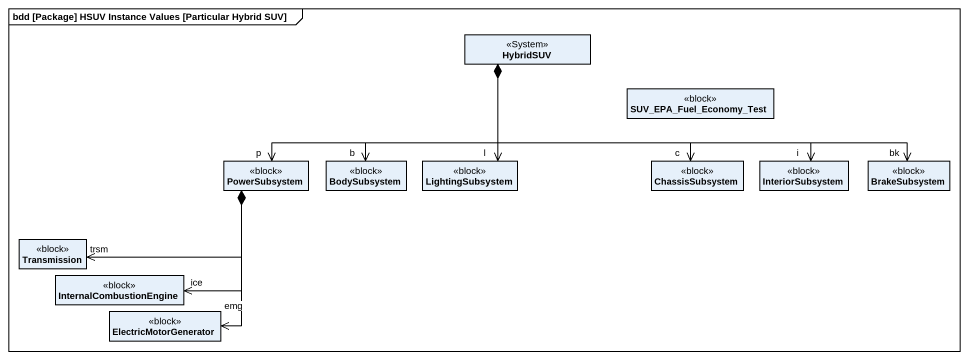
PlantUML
@startuml
mainframe bdd [Package] HSUV Instance Values [Particular Hybrid SUV]
hide circle
hide empty members
class HybridSUV <<System>>
class SUV_EPA_Fuel_Economy_Test <<block>>
class PowerSubsystem <<block>>
class BodySubsystem <<block>>
class LightingSubsystem <<block>>
class ChassisSubsystem <<block>>
class InteriorSubsystem <<block>>
class BrakeSubsystem <<block>>
class Transmission <<block>>
class InternalCombustionEngine <<block>>
class ElectricMotorGenerator <<block>>
HybridSUV *-left-> "p" PowerSubsystem
HybridSUV *--> "b" BodySubsystem
HybridSUV *--> "l" LightingSubsystem
HybridSUV *--> "c" ChassisSubsystem
HybridSUV *-right-> "i" InteriorSubsystem
HybridSUV *-right-> "bk" BrakeSubsystem
PowerSubsystem *-left-> "trsm" Transmission
PowerSubsystem *--> "ice" InternalCombustionEngine
PowerSubsystem *--> "emg" ElectricMotorGenerator
@enduml
